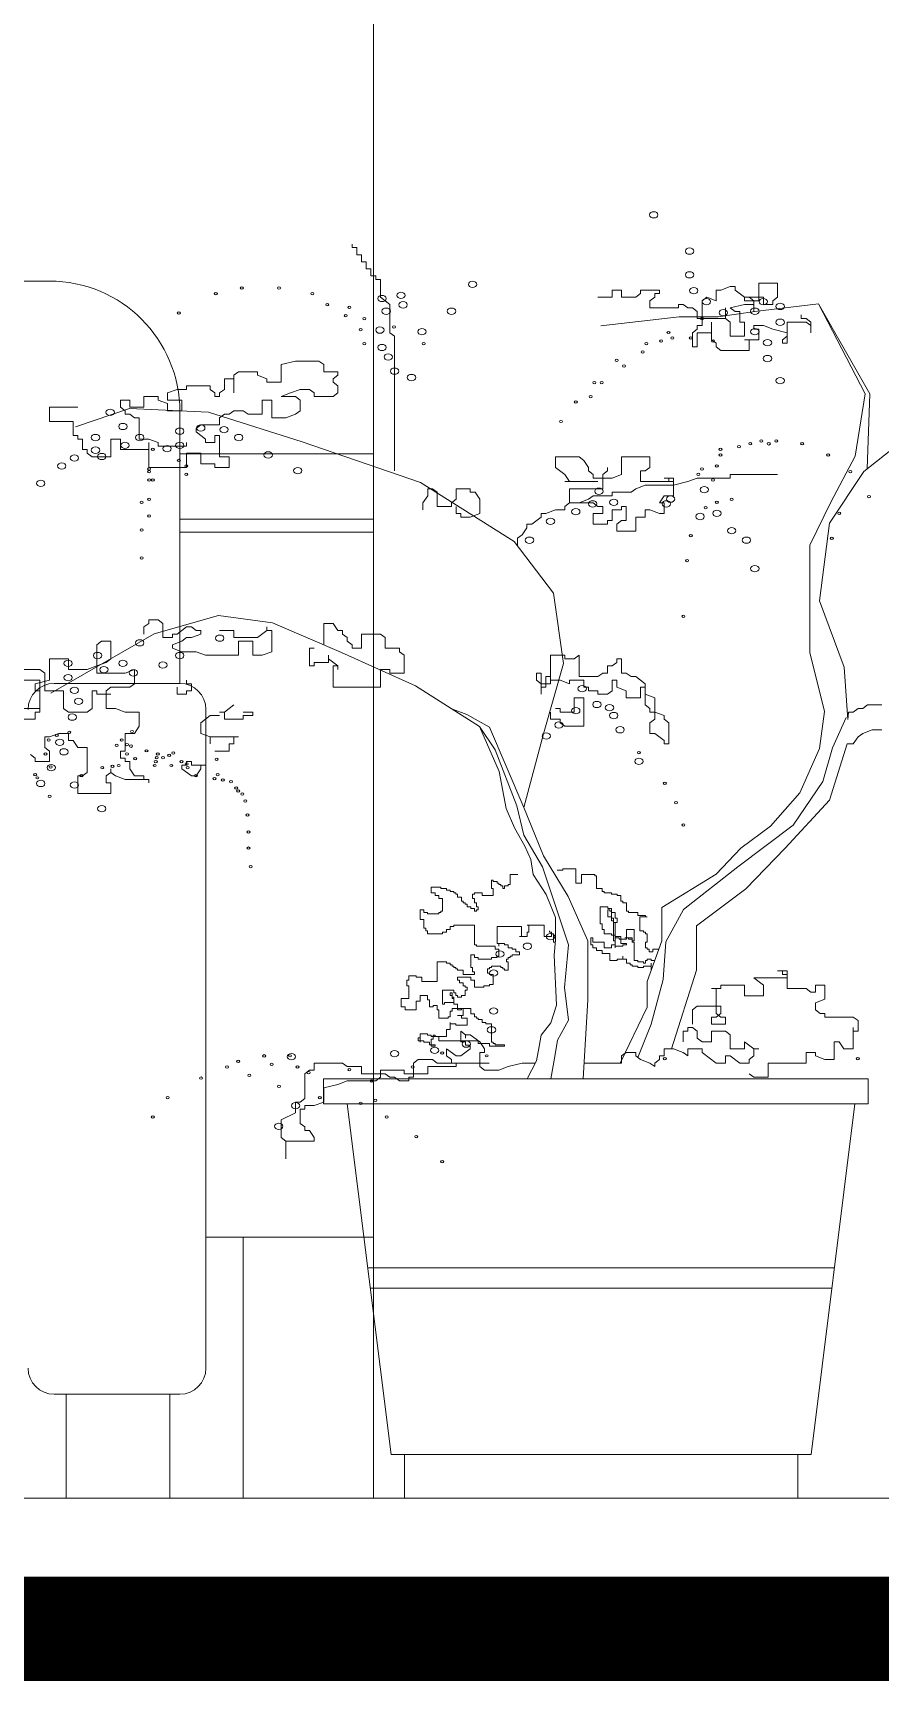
# Model space of a CAD drawing. Header units: millimetres. Extents: x 219.2 to 298.5, y 137.8 to 166.3.
# Drawn here: x 288.935 to 289.584, y 143.821 to 145.084 of the extents above; entities that cross this region are included whole.
import ezdxf

# ---------------------------------------------------------------- set-up
doc = ezdxf.new("R2010")
doc.units = ezdxf.units.MM
doc.layers.add('fach00', color=33, linetype='Continuous', lineweight=0)
doc.layers.add('fach20', color=160, linetype='Continuous', lineweight=20)

# ---------------------------------------------------------------- blocks, each defined once
blk = doc.blocks.new('Arbaplci')
for p, q in [((-0.2145, 0.3194), (0.2706, 0.3194)), ((-0.2118, 0.2911), (0.268, 0.2911)), ((-0.1762, 0.0605), (-0.1762, 0)), ((0.2324, 0.0605), (0.2324, 0))]:
    blk.add_line(p, q)
for points in [[(0.2847, 1.0786), (0.2808, 1.1512), (0.2552, 1.2434), (0.2655, 1.3509), (0.3013, 1.4225), (0.3986, 1.5249), (0.4447, 1.617), (0.4857, 1.6785), (0.5677, 1.8116), (0.583, 1.8423), (0.7111, 1.9242), (0.7674, 1.9498), (0.7981, 1.9856)], [(-0.1864, 1.4231), (-0.1864, 1.6097), (-0.1914, 1.6146), (-0.1914, 1.6539), (-0.2012, 1.6637), (-0.2012, 1.6883), (-0.2061, 1.6883), (-0.2061, 1.6932), (-0.211, 1.6932), (-0.211, 1.703), (-0.2159, 1.703), (-0.2159, 1.7129), (-0.2208, 1.7129), (-0.2208, 1.7227), (-0.2258, 1.7227), (-0.2258, 1.7325), (-0.2307, 1.7325), (-0.2307, 1.7374)], [(0.0249, 1.6637), (0.0396, 1.6637), (0.0396, 1.6736), (0.0494, 1.6736), (0.0494, 1.6637), (0.0642, 1.6637), (0.0691, 1.6687), (0.0691, 1.6736), (0.0887, 1.6736), (0.0887, 1.6687), (0.0838, 1.6687), (0.0838, 1.6637), (0.0789, 1.6588), (0.0789, 1.649), (0.1084, 1.649), (0.1084, 1.6539), (0.1133, 1.6539), (0.1182, 1.649), (0.1231, 1.649), (0.128, 1.6441), (0.128, 1.6343), (0.1575, 1.6343), (0.1575, 1.649), (0.1575, 1.6343), (0.1624, 1.6294), (0.1624, 1.6097), (0.1772, 1.6097), (0.1772, 1.6294), (0.1723, 1.6294), (0.1723, 1.6441), (0.1674, 1.6441), (0.1624, 1.649), (0.1772, 1.6539), (0.187, 1.6539), (0.187, 1.6441), (0.187, 1.6588), (0.1821, 1.6637), (0.1772, 1.6637), (0.1968, 1.6637), (0.1968, 1.6539), (0.2067, 1.6539), (0.2067, 1.6588), (0.2116, 1.6637), (0.2116, 1.6834), (0.1919, 1.6834), (0.1919, 1.6588), (0.1772, 1.6588), (0.1772, 1.6637), (0.1674, 1.6736), (0.1674, 1.6785), (0.1624, 1.6785), (0.1526, 1.6736), (0.1477, 1.6736), (0.1477, 1.6588), (0.1379, 1.6637), (0.133, 1.6588), (0.133, 1.6245), (0.128, 1.6245), (0.128, 1.6195), (0.1231, 1.6146), (0.1231, 1.595), (0.128, 1.595), (0.128, 1.6146), (0.1428, 1.6146), (0.1428, 1.6294), (0.1428, 1.6048), (0.1477, 1.5999), (0.1477, 1.595), (0.1526, 1.5901), (0.1821, 1.5901), (0.1821, 1.6048), (0.1772, 1.6048), (0.1919, 1.6048), (0.1919, 1.6195), (0.187, 1.6195), (0.187, 1.6245), (0.1968, 1.6245), (0.2067, 1.6195), (0.2214, 1.6146), (0.2214, 1.6097), (0.2165, 1.6048), (0.2165, 1.5999), (0.2214, 1.5999), (0.2214, 1.6294), (0.2411, 1.6294), (0.246, 1.6245), (0.246, 1.6146), (0.246, 1.6294), (0.2411, 1.6343), (0.2361, 1.6343), (0.2361, 1.6392)], [(0.245, 1.3201), (0.2668, 1.38), (0.2922, 1.4435), (0.3024, 1.5299), (0.2541, 1.6544), (0.188, 1.6442), (0.1499, 1.6366), (0.1092, 1.6366), (0.0279, 1.6239)], [(0.3047, 1.4261), (0.3075, 1.5299), (0.2541, 1.6544)], [(-0.5157, 1.5115), (-0.5451, 1.5115), (-0.5451, 1.4918), (-0.5206, 1.4918), (-0.5206, 1.4722), (-0.5157, 1.4722), (-0.5157, 1.4673), (-0.5108, 1.4673), (-0.5108, 1.4526), (-0.5058, 1.4526), (-0.5058, 1.4476), (-0.5009, 1.4427), (-0.4813, 1.4427), (-0.4813, 1.4673), (-0.4714, 1.4673), (-0.4714, 1.4526), (-0.442, 1.4526), (-0.442, 1.4624), (-0.442, 1.428), (-0.4026, 1.428), (-0.4026, 1.4476), (-0.3879, 1.4476), (-0.3879, 1.4329), (-0.3732, 1.4329), (-0.3732, 1.428), (-0.3584, 1.428), (-0.3584, 1.4427), (-0.3683, 1.4427), (-0.3683, 1.4722), (-0.3732, 1.4722), (-0.3732, 1.4624), (-0.383, 1.4624), (-0.383, 1.4673), (-0.3928, 1.4771), (-0.3928, 1.482), (-0.3879, 1.4869), (-0.3683, 1.4869), (-0.3683, 1.4968), (-0.3633, 1.5017), (-0.3584, 1.5017), (-0.3535, 1.5066), (-0.3437, 1.5066), (-0.3388, 1.5017), (-0.324, 1.5017), (-0.324, 1.5213), (-0.3142, 1.5213), (-0.3142, 1.4968), (-0.2995, 1.4968), (-0.2896, 1.5017), (-0.2847, 1.5066), (-0.2847, 1.5213), (-0.2896, 1.5262), (-0.3044, 1.5262), (-0.2945, 1.5311), (-0.2847, 1.536), (-0.2749, 1.536), (-0.27, 1.5311), (-0.27, 1.5262), (-0.2503, 1.5262), (-0.2454, 1.5311), (-0.2454, 1.541), (-0.2503, 1.5459), (-0.2503, 1.5508), (-0.2454, 1.5557), (-0.2454, 1.5606), (-0.2601, 1.5606), (-0.2601, 1.5704), (-0.2651, 1.5753), (-0.2896, 1.5753), (-0.3044, 1.5704), (-0.3044, 1.5459), (-0.3191, 1.5459), (-0.3191, 1.5508), (-0.3289, 1.5557), (-0.3289, 1.5606), (-0.3486, 1.5606), (-0.3535, 1.5557), (-0.3535, 1.5311), (-0.3535, 1.5508), (-0.3633, 1.5508), (-0.3633, 1.536), (-0.3683, 1.5311), (-0.3683, 1.5262), (-0.3732, 1.5262), (-0.3732, 1.5311), (-0.3781, 1.536), (-0.3781, 1.541), (-0.4026, 1.541), (-0.4026, 1.536), (-0.4125, 1.536), (-0.4223, 1.5311), (-0.4223, 1.5213), (-0.4076, 1.5213), (-0.4076, 1.5066), (-0.4223, 1.5066), (-0.4223, 1.5164), (-0.4321, 1.5213), (-0.4321, 1.5262), (-0.4469, 1.5262), (-0.4469, 1.5115), (-0.4616, 1.5115), (-0.4616, 1.5213), (-0.4714, 1.5213), (-0.4714, 1.5115), (-0.4665, 1.5066), (-0.4665, 1.5017), (-0.4616, 1.5017), (-0.4567, 1.4968), (-0.4518, 1.4968), (-0.4518, 1.4673), (-0.442, 1.4673), (-0.4321, 1.4624), (-0.4321, 1.4575), (-0.4026, 1.4575), (-0.4026, 1.4624)], [(0.0094, 0.5812), (0.0145, 0.6905), (0.0145, 0.7724), (-0.006, 0.8338), (-0.0316, 0.8901), (-0.0521, 0.9567), (-0.0316, 1.0591), (-0.0111, 1.1563), (-0.0213, 1.2536), (-0.0623, 1.3253), (-0.1596, 1.4072), (-0.2826, 1.4635), (-0.3799, 1.5044), (-0.4618, 1.5095), (-0.5182, 1.484)], [(0.0347, 1.428), (0.0347, 1.4231), (0.0298, 1.4182), (0.0298, 1.3985), (-0.0046, 1.3985), (-0.0046, 1.3789), (0.0199, 1.3789), (0.0249, 1.374), (0.0298, 1.374), (0.0298, 1.3642), (0.0199, 1.3642), (0.0199, 1.3494), (0.0347, 1.3494), (0.0347, 1.3543), (0.0396, 1.3543), (0.0396, 1.3691), (0.0494, 1.3691), (0.0494, 1.374), (0.0543, 1.374), (0.0543, 1.3543), (0.0494, 1.3543), (0.0445, 1.3494), (0.0445, 1.3396), (0.0642, 1.3396), (0.0642, 1.3592), (0.074, 1.3592), (0.074, 1.3691), (0.0789, 1.3691), (0.0887, 1.3642), (0.0936, 1.3642), (0.0936, 1.3789), (0.0887, 1.3789), (0.0936, 1.3887), (0.1035, 1.3887), (0.1035, 1.4084), (0.0986, 1.4084), (0.0986, 1.4133), (0.0936, 1.4133), (0.1035, 1.4133), (0.1035, 1.4084), (0.0691, 1.4084), (0.0691, 1.4231), (0.074, 1.4231), (0.0789, 1.428), (0.0789, 1.4427), (0.0494, 1.4427), (0.0494, 1.4182), (0.0396, 1.4133), (0.0199, 1.4133), (0.0199, 1.4182), (0.015, 1.4231), (0.015, 1.428), (0.0101, 1.4378), (0.0052, 1.4427), (-0.0194, 1.4427), (-0.0194, 1.428), (-0.0095, 1.4182), (-0.0046, 1.4084), (-0.0095, 1.4084), (0.0249, 1.4084)], [(-0.0587, 1.3199), (-0.0587, 1.3298), (-0.0538, 1.3347), (-0.0489, 1.3445), (-0.0489, 1.3494), (-0.0439, 1.3494), (-0.0341, 1.3592), (-0.0341, 1.3642), (-0.0292, 1.3642), (-0.0194, 1.3691), (-0.0095, 1.3691), (-0.0095, 1.374), (-0.0046, 1.3789), (0.0052, 1.3789), (0.015, 1.3838), (0.0199, 1.3887), (0.0396, 1.3887), (0.0396, 1.3936), (0.0593, 1.3936), (0.0642, 1.3985), (0.074, 1.4034), (0.1035, 1.4034), (0.1182, 1.4084), (0.128, 1.4133), (0.1624, 1.4133), (0.1624, 1.4182), (0.2116, 1.4182)], [(-0.157, 1.3691), (-0.157, 1.3789), (-0.152, 1.3887), (-0.152, 1.3985), (-0.1471, 1.3985), (-0.1422, 1.3936), (-0.1422, 1.374), (-0.1275, 1.374), (-0.1275, 1.3789), (-0.1226, 1.3838), (-0.1226, 1.3985), (-0.1078, 1.3985), (-0.1078, 1.3936), (-0.1029, 1.3936), (-0.098, 1.3838), (-0.098, 1.3642), (-0.1078, 1.3592), (-0.1176, 1.3592), (-0.1176, 1.3642), (-0.1226, 1.3642), (-0.1226, 1.374)], [(0.048, 0.6029), (0.076, 0.6802), (0.076, 0.7161), (0.0913, 0.7724), (0.0913, 0.8185), (0.1477, 0.8645), (0.1733, 0.9004), (0.204, 0.9311), (0.2347, 0.9772), (0.2552, 1.0386), (0.2603, 1.0898), (0.245, 1.1717), (0.245, 1.2536), (0.245, 1.3201)], [(-0.5438, 1.1154), (-0.4362, 1.1973), (-0.3696, 1.2229), (-0.3133, 1.2126), (-0.2416, 1.1717), (-0.1648, 1.1256), (-0.0982, 1.0693), (-0.0778, 1.0068), (-0.0705, 0.9557), (-0.062, 0.9289), (-0.051, 0.9033), (-0.0449, 0.885), (-0.0425, 0.8643), (-0.0291, 0.8363), (-0.0194, 0.8047), (-0.0194, 0.773), (-0.0206, 0.7523), (-0.0181, 0.6829), (-0.0242, 0.6586), (-0.034, 0.6415), (-0.0364, 0.6257), (-0.0389, 0.6062), (-0.0486, 0.5812)], [(-0.4469, 1.1972), (-0.4469, 1.207), (-0.442, 1.2119), (-0.442, 1.2168), (-0.4321, 1.2168), (-0.4272, 1.2119), (-0.4272, 1.1923), (-0.4174, 1.1923), (-0.4174, 1.1972), (-0.4125, 1.1972), (-0.4026, 1.207), (-0.3977, 1.207), (-0.3928, 1.2021), (-0.3879, 1.2021), (-0.3879, 1.1972), (-0.3977, 1.1923), (-0.4026, 1.1923), (-0.4076, 1.1873), (-0.4174, 1.1824), (-0.4174, 1.1775), (-0.4076, 1.1726), (-0.3928, 1.1726), (-0.383, 1.1677), (-0.3486, 1.1677), (-0.3486, 1.1873), (-0.3339, 1.1873), (-0.3339, 1.1677), (-0.324, 1.1677), (-0.3142, 1.1726), (-0.3142, 1.2021), (-0.3191, 1.2021), (-0.3191, 1.207), (-0.3191, 1.2021), (-0.3289, 1.1923), (-0.3535, 1.1923), (-0.3535, 1.2021), (-0.3683, 1.2021)], [(-0.27, 1.1775), (-0.2749, 1.1775), (-0.2749, 1.153), (-0.27, 1.153), (-0.27, 1.1579), (-0.2552, 1.1579), (-0.2552, 1.1677), (-0.2552, 1.1628), (-0.2454, 1.153), (-0.2454, 1.1481), (-0.2454, 1.153), (-0.2503, 1.153), (-0.2503, 1.1235), (-0.2012, 1.1235), (-0.2012, 1.1481), (-0.1914, 1.1481), (-0.1914, 1.1431), (-0.1766, 1.1431), (-0.1766, 1.1677), (-0.1815, 1.1726), (-0.1815, 1.1775), (-0.1963, 1.1775), (-0.1963, 1.1923), (-0.2012, 1.1972), (-0.2208, 1.1972), (-0.2208, 1.1775), (-0.2307, 1.1775), (-0.2307, 1.1824), (-0.2356, 1.1873), (-0.2356, 1.1923), (-0.2405, 1.1972), (-0.2405, 1.2021), (-0.2454, 1.2021), (-0.2503, 1.2119), (-0.2601, 1.2119), (-0.2601, 1.1824)], [(0.2847, 1.0786), (0.2853, 1.0891), (0.2902, 1.0891), (0.2951, 1.094), (0.3, 1.094), (0.3049, 1.0989), (0.3197, 1.0989)], [(-0.5648, 1.0302), (-0.5599, 1.0253), (-0.5599, 1.0204), (-0.5451, 1.0204), (-0.5451, 1.0351), (-0.5501, 1.04), (-0.5501, 1.0547), (-0.5451, 1.0547), (-0.5353, 1.0596), (-0.5255, 1.0596), (-0.5255, 1.0498), (-0.5206, 1.0498), (-0.5157, 1.04), (-0.5058, 1.04), (-0.5058, 1.0056), (-0.5108, 1.0007), (-0.5157, 1.0007), (-0.5157, 0.9762), (-0.4813, 0.9762), (-0.4813, 0.9909), (-0.4862, 0.9909), (-0.4862, 1.0007), (-0.4813, 1.0056), (-0.4813, 1.0105), (-0.4813, 1.0056), (-0.4764, 1.0007), (-0.4665, 0.9958), (-0.442, 0.9958), (-0.442, 0.9909), (-0.442, 0.9958), (-0.4469, 0.9958), (-0.4469, 1.0007), (-0.4567, 1.0007), (-0.4616, 1.0105), (-0.4616, 1.0204), (-0.4665, 1.0204), (-0.4665, 1.0253), (-0.4714, 1.0253), (-0.4714, 1.0351), (-0.4665, 1.0351), (-0.4665, 1.0596), (-0.4567, 1.0596), (-0.4518, 1.0695), (-0.4518, 1.0891), (-0.4665, 1.0891), (-0.4764, 1.094), (-0.4862, 1.094), (-0.4862, 1.1137), (-0.496, 1.1137), (-0.496, 1.1186), (-0.5009, 1.1186), (-0.5009, 1.094), (-0.5058, 1.0891), (-0.5255, 1.0891), (-0.5304, 1.094), (-0.5304, 1.1186), (-0.5501, 1.1186), (-0.5501, 1.1431), (-0.555, 1.1481), (-0.5746, 1.1481)], [(-0.5746, 1.1333), (-0.555, 1.1333), (-0.555, 1.094), (-0.5746, 1.094)], [(-0.5845, 1.0793), (-0.5599, 1.0793), (-0.5599, 1.0891), (-0.555, 1.0891), (-0.555, 1.1186), (-0.5599, 1.1186), (-0.5599, 1.1284), (-0.5451, 1.1333), (-0.5451, 1.1628), (-0.5255, 1.1628), (-0.5255, 1.1481), (-0.5058, 1.1481), (-0.496, 1.153), (-0.496, 1.1824), (-0.4911, 1.1873), (-0.4813, 1.1873), (-0.4813, 1.1628), (-0.4862, 1.1579), (-0.496, 1.153), (-0.496, 1.1431), (-0.4665, 1.1431), (-0.4567, 1.1481), (-0.4567, 1.1284), (-0.4616, 1.1235), (-0.4813, 1.1235), (-0.4862, 1.1186), (-0.4862, 1.1137), (-0.4813, 1.1137)], [(-0.0341, 1.1137), (-0.0341, 1.1284), (-0.039, 1.1333), (-0.039, 1.1431), (-0.0341, 1.1431), (-0.0341, 1.1284), (-0.0243, 1.1284), (-0.0243, 1.1677), (-0.0095, 1.1677), (-0.0095, 1.1628), (0.0003, 1.1628), (0.0052, 1.1677), (0.0052, 1.1382), (0.0249, 1.1382), (0.0298, 1.1431), (0.0347, 1.1431), (0.0347, 1.153), (0.0396, 1.153), (0.0445, 1.1579), (0.0445, 1.1628), (0.0494, 1.1628), (0.0494, 1.1431), (0.0543, 1.1431), (0.0593, 1.1382), (0.0642, 1.1382), (0.074, 1.1284), (0.074, 1.1137), (0.0838, 1.1088), (0.0838, 1.0891), (0.0936, 1.0842), (0.0936, 1.0793), (0.0986, 1.0744), (0.0986, 1.0449), (0.0936, 1.0449), (0.0936, 1.0498), (0.0838, 1.0596), (0.0789, 1.0596), (0.0789, 1.0744), (0.0838, 1.0793), (0.0838, 1.0989), (0.0838, 1.0891), (0.0789, 1.0891), (0.0789, 1.094), (0.074, 1.0989), (0.074, 1.1235), (0.0691, 1.1235), (0.0691, 1.1088), (0.0543, 1.1088), (0.0543, 1.1186), (0.0445, 1.1235), (0.0445, 1.1333), (0.0396, 1.1333), (0.0396, 1.1186), (0.0347, 1.1137), (0.0249, 1.1137), (0.0249, 1.1186), (0.015, 1.1186), (0.015, 1.1235), (0.0101, 1.1235), (0.0101, 1.1333), (-0.0046, 1.1333), (-0.0046, 1.1284), (-0.0145, 1.1333), (-0.0243, 1.1333), (-0.0243, 1.1382), (-0.0292, 1.1382), (-0.0292, 1.1235), (-0.0341, 1.1235), (-0.0341, 1.1284)], [(0.2838, 1.0449), (0.2902, 1.0449), (0.2951, 1.0547), (0.3, 1.0596), (0.3099, 1.0646), (0.3197, 1.0646)], [(-0.4125, 1.1235), (-0.4125, 1.1137), (-0.4026, 1.1137), (-0.4026, 1.1186), (-0.3977, 1.1186), (-0.3977, 1.1284), (-0.4026, 1.1284), (-0.4026, 1.1333)], [(-0.3535, 1.0989), (-0.3633, 1.0891), (-0.3683, 1.0891), (-0.3633, 1.0891), (-0.3633, 1.0793), (-0.3437, 1.0793), (-0.3437, 1.0842), (-0.3339, 1.0842), (-0.3339, 1.0891), (-0.3437, 1.0891)], [(-0.0243, 1.0891), (-0.0243, 1.0793), (-0.0145, 1.0793), (-0.0145, 1.0744), (-0.0095, 1.0695), (0.0101, 1.0695), (0.0101, 1.1088), (0.0003, 1.1088), (0.0003, 1.0891), (-0.0145, 1.0891), (-0.0145, 1.094), (-0.0194, 1.094)], [(-0.3683, 1.0842), (-0.3781, 1.0842), (-0.3879, 1.0744), (-0.3879, 1.0596), (-0.3781, 1.0547), (-0.3781, 1.0449), (-0.3781, 1.0547), (-0.3486, 1.0547), (-0.3535, 1.0547), (-0.3535, 1.0449), (-0.3584, 1.0449), (-0.3584, 1.0351), (-0.3732, 1.0351)], [(-0.0878, 1.0682), (-0.1113, 1.0859), (-0.1263, 1.0931)], [(0.0662, 0.6107), (0.08, 0.6569), (0.0927, 0.7188), (0.0955, 0.7708), (0.1138, 0.8158), (0.1701, 0.8749), (0.2278, 0.9326), (0.2587, 0.993), (0.2686, 1.0395), (0.2827, 1.0817)], [(-0.0241, 0.5812), (-0.0199, 0.6119), (-0.0171, 0.6344), (-0.0058, 0.6625), (-0.01, 0.7075), (-0.0058, 0.7666), (-0.0326, 0.8749), (-0.0523, 0.9185), (-0.0593, 0.9593), (-0.0821, 1.0367), (-0.0982, 1.0693)], [(-0.0521, 0.9567), (-0.0878, 1.0682)], [(0.1012, 0.6225), (0.1272, 0.7314), (0.1272, 0.7929), (0.1784, 0.8441), (0.2194, 0.9004), (0.2655, 0.9669), (0.2838, 1.0449)], [(-0.383, 1.0154), (-0.3977, 1.0154), (-0.3977, 1.0204), (-0.4026, 1.0204), (-0.4026, 1.0154), (-0.4076, 1.0154), (-0.4076, 1.0105), (-0.3977, 1.0007), (-0.3928, 1.0007), (-0.3879, 1.0105), (-0.3879, 1.0154)], [(-0.0585, 0.864), (-0.0663, 0.864), (-0.0663, 0.8504), (-0.0683, 0.8504), (-0.0683, 0.8484), (-0.0722, 0.8484), (-0.0722, 0.8445), (-0.0741, 0.8445), (-0.0741, 0.8484), (-0.0761, 0.8484), (-0.0761, 0.8504), (-0.078, 0.8504), (-0.078, 0.8523), (-0.08, 0.8523), (-0.08, 0.8543), (-0.0839, 0.8543), (-0.0839, 0.8562), (-0.0858, 0.8562), (-0.0858, 0.8445), (-0.0839, 0.8445), (-0.0839, 0.8348), (-0.0956, 0.8348), (-0.0956, 0.8387), (-0.1034, 0.8387), (-0.1034, 0.8367), (-0.1054, 0.8367), (-0.1054, 0.8309), (-0.1034, 0.8309), (-0.1034, 0.825), (-0.1015, 0.825), (-0.1015, 0.8192), (-0.0995, 0.8192), (-0.0995, 0.8153), (-0.1015, 0.8153), (-0.1015, 0.8133), (-0.1034, 0.8133), (-0.1034, 0.8172), (-0.1073, 0.8172), (-0.1073, 0.8192), (-0.1112, 0.8192), (-0.1112, 0.8231), (-0.1132, 0.8231), (-0.1132, 0.825), (-0.1151, 0.825), (-0.1151, 0.827), (-0.1171, 0.827), (-0.1171, 0.8328), (-0.121, 0.8328), (-0.121, 0.8367), (-0.1229, 0.8367), (-0.1229, 0.8387), (-0.1249, 0.8387), (-0.1249, 0.8406), (-0.1288, 0.8406), (-0.1288, 0.8426), (-0.1327, 0.8426), (-0.1327, 0.8445), (-0.1385, 0.8445), (-0.1385, 0.8465), (-0.1483, 0.8465), (-0.1483, 0.8387), (-0.1444, 0.8387), (-0.1444, 0.8348), (-0.1405, 0.8348), (-0.1405, 0.8309), (-0.1366, 0.8309), (-0.1366, 0.8133), (-0.1385, 0.8133), (-0.1385, 0.8114), (-0.1405, 0.8114), (-0.1405, 0.8094), (-0.1522, 0.8094), (-0.1522, 0.8114), (-0.1561, 0.8114), (-0.1561, 0.8153), (-0.16, 0.8153), (-0.16, 0.8016), (-0.1561, 0.8016), (-0.1561, 0.7899), (-0.1541, 0.7899), (-0.1541, 0.786), (-0.1522, 0.786), (-0.1522, 0.7821), (-0.1366, 0.7821), (-0.1366, 0.7841), (-0.1327, 0.7841), (-0.1327, 0.788), (-0.1288, 0.788), (-0.1288, 0.7919), (-0.1249, 0.7919), (-0.1249, 0.7938), (-0.1034, 0.7938), (-0.1034, 0.7665), (-0.1015, 0.7665), (-0.1015, 0.7646), (-0.0819, 0.7646), (-0.0819, 0.7607), (-0.078, 0.7607), (-0.078, 0.7509), (-0.08, 0.7509), (-0.08, 0.749), (-0.0858, 0.749), (-0.0858, 0.747), (-0.0995, 0.747), (-0.0995, 0.749), (-0.1034, 0.749), (-0.1034, 0.7529), (-0.1073, 0.7529), (-0.1073, 0.7353), (-0.1054, 0.7353), (-0.1054, 0.7295), (-0.1034, 0.7295), (-0.1034, 0.7256), (-0.1151, 0.7256), (-0.1151, 0.7314), (-0.121, 0.7314), (-0.121, 0.7334), (-0.1229, 0.7334), (-0.1229, 0.7353), (-0.1249, 0.7353), (-0.1249, 0.7373), (-0.1268, 0.7373), (-0.1268, 0.7392), (-0.1288, 0.7392), (-0.1288, 0.7412), (-0.1327, 0.7412), (-0.1327, 0.7431), (-0.1424, 0.7431), (-0.1424, 0.7158), (-0.158, 0.7158), (-0.158, 0.7217), (-0.1639, 0.7217), (-0.1639, 0.7236), (-0.1717, 0.7236), (-0.1717, 0.7178), (-0.1737, 0.7178), (-0.1737, 0.71), (-0.1717, 0.71), (-0.1717, 0.6924), (-0.1795, 0.6924), (-0.1795, 0.6807), (-0.1756, 0.6807), (-0.1756, 0.6768), (-0.1639, 0.6768), (-0.1639, 0.6885), (-0.16, 0.6885), (-0.16, 0.6963), (-0.1522, 0.6963), (-0.1522, 0.6905), (-0.1502, 0.6905), (-0.1502, 0.6807), (-0.1463, 0.6807), (-0.1463, 0.6826), (-0.1424, 0.6826), (-0.1424, 0.6768), (-0.1405, 0.6768), (-0.1405, 0.6651), (-0.1307, 0.6651), (-0.1307, 0.667), (-0.1288, 0.667), (-0.1288, 0.6748), (-0.1268, 0.6748), (-0.1268, 0.6787), (-0.1073, 0.6787), (-0.1073, 0.6709), (-0.1034, 0.6709), (-0.1034, 0.667), (-0.1015, 0.667), (-0.1015, 0.6651), (-0.0995, 0.6651), (-0.0995, 0.6631), (-0.0956, 0.6631), (-0.0956, 0.6592), (-0.0917, 0.6592), (-0.0917, 0.6573), (-0.0858, 0.6573), (-0.0858, 0.6319), (-0.0839, 0.6319), (-0.0839, 0.63), (-0.0819, 0.63), (-0.0819, 0.628), (-0.0722, 0.628), (-0.0722, 0.6261), (-0.0878, 0.6261), (-0.0878, 0.63), (-0.0995, 0.63), (-0.0995, 0.6339), (-0.1405, 0.6339), (-0.1405, 0.6397), (-0.1444, 0.6397), (-0.1444, 0.6417), (-0.1463, 0.6417), (-0.1463, 0.6358), (-0.1483, 0.6358), (-0.1483, 0.6261), (-0.1444, 0.6261), (-0.1444, 0.628), (-0.1502, 0.628), (-0.1502, 0.6319), (-0.1561, 0.6319), (-0.1561, 0.6339), (-0.16, 0.6339), (-0.16, 0.6378), (-0.1619, 0.6378), (-0.1619, 0.6339), (-0.16, 0.6339), (-0.16, 0.6319), (-0.16, 0.6436), (-0.1522, 0.6436), (-0.1522, 0.6417), (-0.1483, 0.6417), (-0.1483, 0.6397), (-0.1327, 0.6397), (-0.1327, 0.6495), (-0.1288, 0.6495), (-0.1288, 0.6592), (-0.1288, 0.6573), (-0.1229, 0.6573), (-0.1229, 0.6553), (-0.1112, 0.6553), (-0.1112, 0.6651), (-0.1171, 0.6651), (-0.1171, 0.669), (-0.121, 0.669), (-0.1151, 0.669), (-0.1151, 0.6787), (-0.1171, 0.6787), (-0.1171, 0.6768), (-0.121, 0.6768), (-0.121, 0.6846), (-0.1249, 0.6846), (-0.1249, 0.6924), (-0.1268, 0.6924), (-0.1268, 0.6963), (-0.1288, 0.6963), (-0.1288, 0.7002), (-0.1268, 0.7002), (-0.1268, 0.6944), (-0.1249, 0.6944), (-0.1249, 0.6866), (-0.1346, 0.6866), (-0.1346, 0.6846), (-0.1366, 0.6846), (-0.1366, 0.7041), (-0.1249, 0.7041), (-0.1249, 0.7002), (-0.1229, 0.7002), (-0.1229, 0.6963), (-0.121, 0.6963), (-0.121, 0.6944), (-0.1171, 0.6944), (-0.1171, 0.6963), (-0.1132, 0.6963), (-0.1132, 0.7041), (-0.1112, 0.7041), (-0.1112, 0.708), (-0.1132, 0.708), (-0.1132, 0.71), (-0.1151, 0.71), (-0.1151, 0.7139), (-0.119, 0.7139), (-0.119, 0.7178), (-0.121, 0.7178), (-0.121, 0.7217), (-0.1073, 0.7217), (-0.1073, 0.7178), (-0.1034, 0.7178), (-0.1034, 0.708), (-0.0937, 0.708), (-0.0937, 0.71), (-0.0878, 0.71), (-0.0878, 0.7119), (-0.0839, 0.7119), (-0.0839, 0.7256), (-0.0878, 0.7256), (-0.0878, 0.7275), (-0.0898, 0.7275), (-0.0898, 0.7334), (-0.0878, 0.7334), (-0.0878, 0.7353), (-0.0858, 0.7353), (-0.0858, 0.7373), (-0.0761, 0.7373), (-0.0761, 0.7353), (-0.0741, 0.7353), (-0.0741, 0.7334), (-0.0722, 0.7334), (-0.0722, 0.7314), (-0.0683, 0.7314), (-0.0683, 0.7431), (-0.0702, 0.7431), (-0.0702, 0.747), (-0.0683, 0.747), (-0.0683, 0.749), (-0.0663, 0.749), (-0.0663, 0.7509), (-0.0644, 0.7509), (-0.0644, 0.7529), (-0.0566, 0.7529), (-0.0566, 0.7568), (-0.0605, 0.7568), (-0.0605, 0.7607), (-0.0644, 0.7607), (-0.0644, 0.7626), (-0.0683, 0.7626), (-0.0683, 0.7665), (-0.0722, 0.7665), (-0.0722, 0.7685), (-0.078, 0.7685), (-0.078, 0.7646), (-0.078, 0.7685), (-0.08, 0.7685), (-0.08, 0.7919), (-0.0546, 0.7919), (-0.0546, 0.7782), (-0.0566, 0.7782), (-0.0488, 0.7782), (-0.0488, 0.7841), (-0.0468, 0.7841), (-0.0468, 0.7938), (-0.0488, 0.7938), (-0.0312, 0.7938), (-0.0312, 0.7782), (-0.0234, 0.7782), (-0.0234, 0.7841), (-0.0254, 0.7841), (-0.0254, 0.786), (-0.0254, 0.7841), (-0.0234, 0.7841), (-0.0234, 0.7821), (-0.0215, 0.7821), (-0.0215, 0.7704), (-0.0195, 0.7704)], [(-0.0176, 0.8699), (-0.0117, 0.8699), (-0.0117, 0.8718), (0.002, 0.8718), (0.002, 0.8523), (0.0078, 0.8523), (0.0078, 0.864), (0.0215, 0.864), (0.0215, 0.8621), (0.0234, 0.8621), (0.0234, 0.8445), (0.0293, 0.8445), (0.0293, 0.8406), (0.0312, 0.8406), (0.0312, 0.8387), (0.039, 0.8387), (0.039, 0.8367), (0.0449, 0.8367), (0.0449, 0.8348), (0.0488, 0.8348), (0.0488, 0.827), (0.0507, 0.827), (0.0507, 0.825), (0.0546, 0.825), (0.0546, 0.8133), (0.0566, 0.8133), (0.0566, 0.8114), (0.0663, 0.8114), (0.0663, 0.8075), (0.0742, 0.8075), (0.0742, 0.8055), (0.0761, 0.8055), (0.0683, 0.8055), (0.0683, 0.786), (0.0722, 0.786), (0.0722, 0.7841), (0.0742, 0.7841), (0.0742, 0.7821), (0.0761, 0.7821), (0.0761, 0.7704), (0.0742, 0.7704), (0.0742, 0.7626), (0.0761, 0.7626), (0.0761, 0.7607), (0.0781, 0.7607), (0.0781, 0.7568), (0.082, 0.7568), (0.082, 0.7607), (0.0881, 0.7607)], [(0.0839, 0.7451), (0.08, 0.7451), (0.08, 0.747), (0.0761, 0.747), (0.0761, 0.7451), (0.0742, 0.7451), (0.0742, 0.7412), (0.0722, 0.7412), (0.0722, 0.7431), (0.0663, 0.7431), (0.0663, 0.7451), (0.0624, 0.7451), (0.0624, 0.7704), (0.0605, 0.7704), (0.0605, 0.7763), (0.0527, 0.7763), (0.0566, 0.7763), (0.0566, 0.7743), (0.0605, 0.7743), (0.0605, 0.7724), (0.0624, 0.7724), (0.0624, 0.788), (0.0546, 0.788), (0.0546, 0.7743), (0.0468, 0.7743), (0.0468, 0.7763), (0.0429, 0.7763), (0.0429, 0.7977), (0.0449, 0.7977), (0.0449, 0.8036), (0.0429, 0.8036), (0.0429, 0.8114), (0.039, 0.8114), (0.039, 0.8133), (0.0371, 0.8133), (0.0371, 0.8153), (0.0351, 0.8153), (0.0351, 0.8055), (0.039, 0.8055), (0.039, 0.8036), (0.041, 0.8036), (0.041, 0.7977), (0.0429, 0.7977), (0.0429, 0.7782), (0.0488, 0.7782), (0.0488, 0.7685), (0.0546, 0.7685), (0.0546, 0.7665), (0.0507, 0.7665), (0.0507, 0.7646), (0.0429, 0.7646), (0.0429, 0.7626), (0.0429, 0.7724), (0.041, 0.7724), (0.041, 0.7997), (0.039, 0.7997), (0.039, 0.8172), (0.0351, 0.8172), (0.0351, 0.8192), (0.0273, 0.8192), (0.0273, 0.7958), (0.0293, 0.7958), (0.0293, 0.788), (0.0312, 0.788), (0.0312, 0.7821), (0.039, 0.7821), (0.039, 0.7802), (0.0429, 0.7802), (0.0429, 0.7665), (0.039, 0.7665), (0.039, 0.7626), (0.0312, 0.7626), (0.0312, 0.7704), (0.0195, 0.7704), (0.0195, 0.7763), (0.0176, 0.7763), (0.0176, 0.7665), (0.0195, 0.7665), (0.0195, 0.7626), (0.0234, 0.7626), (0.0234, 0.7587), (0.0293, 0.7587), (0.0293, 0.7548), (0.0371, 0.7548), (0.0371, 0.7451), (0.0449, 0.7451), (0.0449, 0.747), (0.0507, 0.747), (0.0507, 0.7509), (0.0507, 0.747), (0.0546, 0.747), (0.0546, 0.7412), (0.0585, 0.7412), (0.0585, 0.7392), (0.0605, 0.7392), (0.0605, 0.7373), (0.0663, 0.7373), (0.0663, 0.7353), (0.0722, 0.7353), (0.0722, 0.7373), (0.08, 0.7373), (0.08, 0.7412), (0.08, 0.7309)], [(0.1231, 0.6569), (0.1231, 0.6766), (0.128, 0.6815), (0.1526, 0.6815), (0.1526, 0.6717), (0.1477, 0.6667), (0.1428, 0.6667), (0.1428, 0.6569), (0.1575, 0.6569), (0.1575, 0.6667), (0.1526, 0.6667), (0.1477, 0.6717), (0.1477, 0.706), (0.1428, 0.706), (0.1526, 0.706), (0.1526, 0.7109), (0.1772, 0.7109), (0.1772, 0.6962), (0.1968, 0.6962), (0.1968, 0.7109), (0.187, 0.7208), (0.2214, 0.7208), (0.2214, 0.7257), (0.2165, 0.7257), (0.2165, 0.7306), (0.2116, 0.7306), (0.2214, 0.7306), (0.2214, 0.706), (0.2411, 0.706), (0.246, 0.7011), (0.2509, 0.7011), (0.2509, 0.7109), (0.2607, 0.7109), (0.2607, 0.6913), (0.2509, 0.6864), (0.2509, 0.6766), (0.2558, 0.6717), (0.2607, 0.6717), (0.2607, 0.6667), (0.2902, 0.6667), (0.2951, 0.6618), (0.2951, 0.6471), (0.2902, 0.6471), (0.2902, 0.652), (0.2902, 0.6225), (0.2804, 0.6225), (0.2755, 0.6324), (0.2705, 0.6324), (0.2705, 0.6078), (0.2607, 0.6078), (0.2509, 0.6127), (0.2509, 0.6176), (0.2411, 0.6176), (0.2411, 0.6029), (0.2018, 0.6029), (0.2018, 0.5832), (0.187, 0.5832), (0.1821, 0.5882)], [(0.1133, 0.6324), (0.1133, 0.6471), (0.1182, 0.6471), (0.1182, 0.652), (0.1231, 0.652), (0.128, 0.6471), (0.128, 0.6373), (0.133, 0.6324), (0.1428, 0.6324), (0.1428, 0.6471), (0.1575, 0.6471), (0.1624, 0.6422), (0.1624, 0.6225), (0.1772, 0.6225), (0.1772, 0.6324), (0.187, 0.6225), (0.1919, 0.6225), (0.187, 0.6225), (0.187, 0.6127), (0.1821, 0.6078), (0.1821, 0.6029), (0.1723, 0.6029), (0.1624, 0.6127), (0.1575, 0.6127), (0.1575, 0.6029), (0.1477, 0.6029), (0.133, 0.6176), (0.133, 0.6225), (0.1182, 0.6225), (0.1182, 0.6127), (0.1133, 0.6176), (0.1035, 0.6225), (0.0936, 0.6225), (0.0936, 0.6127), (0.0887, 0.6127), (0.0887, 0.6078), (0.0838, 0.6029), (0.0838, 0.598), (0.0789, 0.6029), (0.0691, 0.6078), (0.0642, 0.6127), (0.0642, 0.6176), (0.0543, 0.6176), (0.0494, 0.6127), (0.0494, 0.6029), (0.0104, 0.6029)], [(-0.0402, 0.6029), (-0.0538, 0.6029), (-0.0685, 0.598), (-0.0783, 0.5931), (-0.0931, 0.5931), (-0.098, 0.598), (-0.098, 0.6176), (-0.0931, 0.6176), (-0.0931, 0.6225), (-0.098, 0.6324), (-0.1078, 0.6422), (-0.1127, 0.6422), (-0.1127, 0.6373), (-0.1127, 0.6422), (-0.1176, 0.6471), (-0.1176, 0.6324), (-0.1127, 0.6324), (-0.1127, 0.6275), (-0.1078, 0.6275), (-0.1078, 0.6225), (-0.1176, 0.6127), (-0.1226, 0.6127), (-0.1324, 0.6225), (-0.1324, 0.6127), (-0.1275, 0.6078), (-0.1275, 0.6029), (-0.1226, 0.6029), (-0.1422, 0.6029), (-0.1471, 0.6078), (-0.1619, 0.6078), (-0.1668, 0.6029), (-0.1668, 0.5832), (-0.1717, 0.5832), (-0.1717, 0.5783), (-0.1815, 0.5783), (-0.1864, 0.5832), (-0.1914, 0.5832), (-0.1963, 0.5882), (-0.2208, 0.5882), (-0.2208, 0.598), (-0.2356, 0.598), (-0.2405, 0.6029), (-0.27, 0.6029), (-0.27, 0.5931), (-0.2749, 0.5931), (-0.2798, 0.5882), (-0.2798, 0.5538), (-0.2847, 0.5489), (-0.2896, 0.5489), (-0.2896, 0.5341), (-0.3044, 0.5243), (-0.3044, 0.4998), (-0.2995, 0.4948), (-0.2995, 0.4703), (-0.2995, 0.4948), (-0.27, 0.4948), (-0.27, 0.4998), (-0.2749, 0.5096), (-0.2798, 0.5096), (-0.2798, 0.5145), (-0.2847, 0.5194), (-0.2847, 0.539), (-0.2798, 0.539), (-0.2798, 0.544), (-0.27, 0.544), (-0.2601, 0.5489), (-0.2601, 0.5685), (-0.2454, 0.5734), (-0.2356, 0.5783), (-0.2061, 0.5783), (-0.2012, 0.5832), (-0.2012, 0.5931), (-0.1766, 0.5931), (-0.1766, 0.5882), (-0.152, 0.5882), (-0.152, 0.598), (-0.1226, 0.598), (-0.1226, 0.6029), (-0.0882, 0.6029)], [(0.2918, 0.5463), (0.2464, 0.0605), (-0.1902, 0.0605), (-0.2357, 0.5463)]]:
    blk.add_lwpolyline(points)
for points, const_width in [([(0.0785, 1.7779, 1), (0.0872, 1.7779, 1)], 0.00875), ([(0.1157, 1.7276, 1), (0.1244, 1.7276, 1)], 0.00875), ([(0.1157, 1.6948, 1), (0.1244, 1.6948, 1)], 0.00875), ([(-0.3468, 1.6765, 1), (-0.3436, 1.6765, 1)], 0.00321), ([(-0.3082, 1.6765, 1), (-0.305, 1.6765, 1)], 0.00321), ([(-0.1098, 1.6816, 1), (-0.1011, 1.6816, 1)], 0.00875), ([(0.1201, 1.6729, 1), (0.1288, 1.6729, 1)], 0.00875), ([(-0.3738, 1.6688, 1), (-0.3706, 1.6688, 1)], 0.00321), ([(-0.2735, 1.6688, 1), (-0.2703, 1.6688, 1)], 0.00321), ([(-0.2039, 1.662, 1), (-0.1952, 1.662, 1)], 0.00875), ([(-0.1842, 1.6663, 1), (-0.1755, 1.6663, 1)], 0.00875), ([(-0.1821, 1.6532, 1), (-0.1733, 1.6532, 1)], 0.00875), ([(0.1332, 1.6576, 1), (0.1419, 1.6576, 1)], 0.00875), ([(0.1923, 1.6576, 1), (0.2011, 1.6576, 1)], 0.00875), ([(-0.4123, 1.6419, 1), (-0.4091, 1.6419, 1)], 0.00321), ([(-0.2581, 1.6534, 1), (-0.2549, 1.6534, 1)], 0.00321), ([(-0.235, 1.6496, 1), (-0.2318, 1.6496, 1)], 0.00321), ([(-0.1996, 1.6444, 1), (-0.1908, 1.6444, 1)], 0.00875), ([(-0.1317, 1.6444, 1), (-0.1229, 1.6444, 1)], 0.00875), ([(0.1507, 1.6423, 1), (0.1595, 1.6423, 1)], 0.00875), ([(0.1835, 1.6444, 1), (0.1923, 1.6444, 1)], 0.00875), ([(0.2098, 1.651, 1), (0.2186, 1.651, 1)], 0.00875), ([(-0.2388, 1.638, 1), (-0.2356, 1.638, 1)], 0.00321), ([(-0.2195, 1.6341, 1), (-0.2163, 1.6341, 1)], 0.00321), ([(-0.2061, 1.6182, 1), (-0.1974, 1.6182, 1)], 0.00875), ([(0.1313, 1.6341, 1), (0.1346, 1.6341, 1)], 0.00321), ([(0.2098, 1.6291, 1), (0.2186, 1.6291, 1)], 0.00875), ([(-0.2234, 1.6187, 1), (-0.2202, 1.6187, 1)], 0.00321), ([(-0.1887, 1.6226, 1), (-0.1855, 1.6226, 1)], 0.00321), ([(-0.1887, 1.6226, 1), (-0.1855, 1.6226, 1)], 0.00321), ([(-0.1624, 1.616, 1), (-0.1536, 1.616, 1)], 0.00875), ([(0.0966, 1.6149, 1), (0.0998, 1.6149, 1)], 0.00321), ([(0.1005, 1.6072, 1), (0.1037, 1.6072, 1)], 0.00321), ([(0.1198, 1.6072, 1), (0.123, 1.6072, 1)], 0.00321), ([(0.1835, 1.616, 1), (0.1923, 1.616, 1)], 0.00875), ([(-0.2195, 1.5995, 1), (-0.2163, 1.5995, 1)], 0.00321), ([(-0.2039, 1.5941, 1), (-0.1952, 1.5941, 1)], 0.00875), ([(-0.1579, 1.5995, 1), (-0.1546, 1.5995, 1)], 0.00321), ([(0.0735, 1.5995, 1), (0.0767, 1.5995, 1)], 0.00321), ([(0.0889, 1.6033, 1), (0.0921, 1.6033, 1)], 0.00321), ([(0.1429, 1.6033, 1), (0.1461, 1.6033, 1)], 0.00321), ([(0.1967, 1.6007, 1), (0.2054, 1.6007, 1)], 0.00875), ([(-0.1974, 1.581, 1), (-0.1886, 1.581, 1)], 0.00875), ([(0.0427, 1.5763, 1), (0.0459, 1.5763, 1)], 0.00321), ([(0.0696, 1.5879, 1), (0.0729, 1.5879, 1)], 0.00321), ([(0.1967, 1.5788, 1), (0.2054, 1.5788, 1)], 0.00875), ([(-0.1908, 1.5613, 1), (-0.1821, 1.5613, 1)], 0.00875), ([(-0.1733, 1.5525, 1), (-0.1645, 1.5525, 1)], 0.00875), ([(0.0504, 1.5686, 1), (0.0536, 1.5686, 1)], 0.00321), ([(0.0195, 1.5455, 1), (0.0227, 1.5455, 1)], 0.00321), ([(0.0272, 1.5455, 1), (0.0304, 1.5455, 1)], 0.00321), ([(0.2098, 1.5482, 1), (0.2186, 1.5482, 1)], 0.00875), ([(0.0157, 1.5262, 1), (0.0189, 1.5262, 1)], 0.00321), ([(-0.4864, 1.5044, 1), (-0.4776, 1.5044, 1)], 0.00875), ([(0.0002, 1.5185, 1), (0.0035, 1.5185, 1)], 0.00321), ([(-0.4732, 1.4847, 1), (-0.4645, 1.4847, 1)], 0.00875), ([(-0.3922, 1.4825, 1), (-0.3835, 1.4825, 1)], 0.00875), ([(-0.0152, 1.4916, 1), (-0.012, 1.4916, 1)], 0.00321), ([(-0.5017, 1.4694, 1), (-0.4929, 1.4694, 1)], 0.00875), ([(-0.4557, 1.4694, 1), (-0.447, 1.4694, 1)], 0.00875), ([(-0.4141, 1.4782, 1), (-0.4054, 1.4782, 1)], 0.00875), ([(-0.3681, 1.4803, 1), (-0.3594, 1.4803, 1)], 0.00875), ([(-0.3528, 1.4694, 1), (-0.3441, 1.4694, 1)], 0.00875), ([(-0.5017, 1.4519, 1), (-0.4929, 1.4519, 1)], 0.00875), ([(-0.471, 1.4585, 1), (-0.4623, 1.4585, 1)], 0.00875), ([(-0.4393, 1.453, 1), (-0.4361, 1.453, 1)], 0.00321), ([(-0.4272, 1.4541, 1), (-0.4185, 1.4541, 1)], 0.00875), ([(-0.4141, 1.4585, 1), (-0.4054, 1.4585, 1)], 0.00875), ([(0.1506, 1.453, 1), (0.1538, 1.453, 1)], 0.00321), ([(0.1699, 1.4569, 1), (0.1731, 1.4569, 1)], 0.00321), ([(0.1815, 1.4607, 1), (0.1847, 1.4607, 1)], 0.00321), ([(0.193, 1.4646, 1), (0.1962, 1.4646, 1)], 0.00321), ([(0.2007, 1.4607, 1), (0.204, 1.4607, 1)], 0.00321), ([(0.2085, 1.4646, 1), (0.2117, 1.4646, 1)], 0.00321), ([(0.2355, 1.4607, 1), (0.2387, 1.4607, 1)], 0.00321), ([(-0.5367, 1.43, 1), (-0.528, 1.43, 1)], 0.00875), ([(-0.5236, 1.441, 1), (-0.5148, 1.441, 1)], 0.00875), ([(-0.4951, 1.4431, 1), (-0.4864, 1.4431, 1)], 0.00875), ([(-0.4123, 1.4376, 1), (-0.4091, 1.4376, 1)], 0.00321), ([(-0.3222, 1.4453, 1), (-0.3134, 1.4453, 1)], 0.00875), ([(0.1506, 1.4453, 1), (0.1538, 1.4453, 1)], 0.00321), ([(0.2624, 1.4453, 1), (0.2657, 1.4453, 1)], 0.00321), ([(-0.4432, 1.426, 1), (-0.44, 1.426, 1)], 0.00321), ([(-0.4432, 1.4222, 1), (-0.44, 1.4222, 1)], 0.00321), ([(-0.4046, 1.4299, 1), (-0.4014, 1.4299, 1)], 0.00321), ([(-0.4046, 1.4183, 1), (-0.4014, 1.4183, 1)], 0.00321), ([(-0.2915, 1.4235, 1), (-0.2828, 1.4235, 1)], 0.00875), ([(0.1275, 1.4183, 1), (0.1307, 1.4183, 1)], 0.00321), ([(0.1313, 1.426, 1), (0.1346, 1.426, 1)], 0.00321), ([(0.1468, 1.4299, 1), (0.15, 1.4299, 1)], 0.00321), ([(0.2856, 1.4222, 1), (0.2888, 1.4222, 1)], 0.00321), ([(-0.5586, 1.4059, 1), (-0.5498, 1.4059, 1)], 0.00875), ([(-0.4432, 1.4106, 1), (-0.44, 1.4106, 1)], 0.00321), ([(-0.4393, 1.4106, 1), (-0.4361, 1.4106, 1)], 0.00321), ([(0.131, 1.3972, 1), (0.1398, 1.3972, 1)], 0.00875), ([(0.1429, 1.4106, 1), (0.1461, 1.4106, 1)], 0.00321), ([(0.0215, 1.395, 1), (0.0303, 1.395, 1)], 0.00875), ([(0.0369, 1.3797, 1), (0.0456, 1.3797, 1)], 0.00875), ([(0.096, 1.3841, 1), (0.1047, 1.3841, 1)], 0.00875), ([(0.3049, 1.3875, 1), (0.3081, 1.3875, 1)], 0.00321), ([(-0.4509, 1.3798, 1), (-0.4477, 1.3798, 1)], 0.00321), ([(-0.4432, 1.3836, 1), (-0.44, 1.3836, 1)], 0.00321), ([(-0.0025, 1.3666, 1), (0.0062, 1.3666, 1)], 0.00875), ([(0.015, 1.3775, 1), (0.0237, 1.3775, 1)], 0.00875), ([(0.0916, 1.3775, 1), (0.1003, 1.3775, 1)], 0.00875), ([(0.1352, 1.3721, 1), (0.1384, 1.3721, 1)], 0.00321), ([(0.1441, 1.3644, 1), (0.1529, 1.3644, 1)], 0.00875), ([(0.1468, 1.3798, 1), (0.15, 1.3798, 1)], 0.00321), ([(0.1622, 1.3836, 1), (0.1654, 1.3836, 1)], 0.00321), ([(-0.4432, 1.3605, 1), (-0.44, 1.3605, 1)], 0.00321), ([(-0.0288, 1.3534, 1), (-0.0201, 1.3534, 1)], 0.00875), ([(0.1266, 1.36, 1), (0.1354, 1.36, 1)], 0.00875), ([(0.274, 1.3644, 1), (0.2772, 1.3644, 1)], 0.00321), ([(-0.4509, 1.3412, 1), (-0.4477, 1.3412, 1)], 0.00321), ([(-0.0507, 1.3272, 1), (-0.0419, 1.3272, 1)], 0.00875), ([(0.1198, 1.3335, 1), (0.123, 1.3335, 1)], 0.00321), ([(0.1595, 1.3403, 1), (0.1682, 1.3403, 1)], 0.00875), ([(0.1748, 1.3272, 1), (0.1835, 1.3272, 1)], 0.00875), ([(0.2663, 1.3297, 1), (0.2695, 1.3297, 1)], 0.00321), ([(-0.4509, 1.3027, 1), (-0.4477, 1.3027, 1)], 0.00321), ([(0.1159, 1.2989, 1), (0.1191, 1.2989, 1)], 0.00321), ([(0.1835, 1.2878, 1), (0.1923, 1.2878, 1)], 0.00875), ([(0.1121, 1.2218, 1), (0.1153, 1.2218, 1)], 0.00321), ([(-0.3725, 1.1915, 1), (-0.3638, 1.1915, 1)], 0.00875), ([(-0.4557, 1.185, 1), (-0.447, 1.185, 1)], 0.00875), ([(-0.5301, 1.1565, 1), (-0.5214, 1.1565, 1)], 0.00875), ([(-0.4995, 1.1674, 1), (-0.4907, 1.1674, 1)], 0.00875), ([(-0.4732, 1.1565, 1), (-0.4645, 1.1565, 1)], 0.00875), ([(-0.4141, 1.1674, 1), (-0.4054, 1.1674, 1)], 0.00875), ([(-0.4929, 1.1478, 1), (-0.4842, 1.1478, 1)], 0.00875), ([(-0.4623, 1.1434, 1), (-0.4535, 1.1434, 1)], 0.00875), ([(-0.4316, 1.1543, 1), (-0.4229, 1.1543, 1)], 0.00875), ([(-0.5301, 1.1368, 1), (-0.5214, 1.1368, 1)], 0.00875), ([(0.004, 1.1215, 1), (0.0128, 1.1215, 1)], 0.00875), ([(-0.5236, 1.1193, 1), (-0.5148, 1.1193, 1)], 0.00875), ([(-0.5192, 1.104, 1), (-0.5104, 1.104, 1)], 0.00875), ([(-0.0025, 1.0909, 1), (0.0062, 1.0909, 1)], 0.00875), ([(0.0194, 1.0996, 1), (0.0281, 1.0996, 1)], 0.00875), ([(0.0325, 1.0952, 1), (0.0412, 1.0952, 1)], 0.00875), ([(-0.5258, 1.0821, 1), (-0.517, 1.0821, 1)], 0.00875), ([(-0.0201, 1.0712, 1), (-0.0113, 1.0712, 1)], 0.00875), ([(0.0369, 1.0843, 1), (0.0456, 1.0843, 1)], 0.00875), ([(-0.5262, 1.0611, 1), (-0.523, 1.0611, 1)], 0.00321), ([(-0.4609, 1.0622, 1), (-0.4577, 1.0622, 1)], 0.00321), ([(-0.0332, 1.0559, 1), (-0.0244, 1.0559, 1)], 0.00875), ([(0.0434, 1.0646, 1), (0.0522, 1.0646, 1)], 0.00875), ([(-0.5476, 1.0504, 1), (-0.5444, 1.0504, 1)], 0.00321), ([(-0.5389, 1.0471, 1), (-0.5301, 1.0471, 1)], 0.00875), ([(-0.5391, 1.0569, 1), (-0.5359, 1.0569, 1)], 0.00321), ([(-0.477, 1.0429, 1), (-0.4737, 1.0429, 1)], 0.00321), ([(-0.4716, 1.0504, 1), (-0.4684, 1.0504, 1)], 0.00321), ([(-0.4662, 1.044, 1), (-0.463, 1.044, 1)], 0.00321), ([(-0.462, 1.0419, 1), (-0.4587, 1.0419, 1)], 0.00321), ([(-0.5509, 1.0312, 1), (-0.5476, 1.0312, 1)], 0.00321), ([(-0.5345, 1.034, 1), (-0.5258, 1.034, 1)], 0.00875), ([(-0.4662, 1.0312, 1), (-0.463, 1.0312, 1)], 0.00321), ([(-0.4577, 1.0247, 1), (-0.4545, 1.0247, 1)], 0.00321), ([(-0.4459, 1.0354, 1), (-0.4427, 1.0354, 1)], 0.00321), ([(-0.4352, 1.0258, 1), (-0.432, 1.0258, 1)], 0.00321), ([(-0.4341, 1.0312, 1), (-0.4309, 1.0312, 1)], 0.00321), ([(-0.4288, 1.0258, 1), (-0.4255, 1.0258, 1)], 0.00321), ([(-0.4223, 1.029, 1), (-0.4191, 1.029, 1)], 0.00321), ([(-0.418, 1.0322, 1), (-0.4148, 1.0322, 1)], 0.00321), ([(0.0631, 1.0208, 1), (0.0719, 1.0208, 1)], 0.00875), ([(0.0658, 1.0329, 1), (0.069, 1.0329, 1)], 0.00321), ([(-0.5476, 1.0121, 1), (-0.5389, 1.0121, 1)], 0.00875), ([(-0.5455, 1.013, 1), (-0.5423, 1.013, 1)], 0.00321), ([(-0.4919, 1.0119, 1), (-0.4887, 1.0119, 1)], 0.00321), ([(-0.4812, 1.014, 1), (-0.478, 1.014, 1)], 0.00321), ([(-0.4748, 1.0151, 1), (-0.4716, 1.0151, 1)], 0.00321), ([(-0.4373, 1.0151, 1), (-0.4341, 1.0151, 1)], 0.00321), ([(-0.4363, 1.0205, 1), (-0.433, 1.0205, 1)], 0.00321), ([(-0.4202, 1.0151, 1), (-0.417, 1.0151, 1)], 0.00321), ([(-0.4095, 1.0205, 1), (-0.4063, 1.0205, 1)], 0.00321), ([(-0.4041, 1.0172, 1), (-0.4009, 1.0172, 1)], 0.00321), ([(-0.4031, 1.0119, 1), (-0.3998, 1.0119, 1)], 0.00321), ([(-0.3731, 1.0237, 1), (-0.3699, 1.0237, 1)], 0.00321), ([(-0.5616, 1.0023, 1), (-0.5584, 1.0023, 1)], 0.00321), ([(-0.5586, 0.9902, 1), (-0.5498, 0.9902, 1)], 0.00875), ([(-0.5594, 0.998, 1), (-0.5562, 0.998, 1)], 0.00321), ([(-0.5236, 0.988, 1), (-0.5148, 0.988, 1)], 0.00875), ([(-0.5134, 1.0012, 1), (-0.5102, 1.0012, 1)], 0.00321), ([(-0.3945, 1.0012, 1), (-0.3913, 1.0012, 1)], 0.00321), ([(-0.3752, 0.9969, 1), (-0.372, 0.9969, 1)], 0.00321), ([(-0.372, 1.0023, 1), (-0.3688, 1.0023, 1)], 0.00321), ([(-0.3666, 0.9948, 1), (-0.3634, 0.9948, 1)], 0.00321), ([(-0.3581, 0.9926, 1), (-0.3549, 0.9926, 1)], 0.00321), ([(0.0928, 0.9905, 1), (0.096, 0.9905, 1)], 0.00321), ([(-0.3527, 0.9841, 1), (-0.3495, 0.9841, 1)], 0.00321), ([(-0.3506, 0.9798, 1), (-0.3474, 0.9798, 1)], 0.00321), ([(-0.3463, 0.9755, 1), (-0.3431, 0.9755, 1)], 0.00321), ([(-0.5466, 0.9723, 1), (-0.5434, 0.9723, 1)], 0.00321), ([(-0.4951, 0.9552, 1), (-0.4864, 0.9552, 1)], 0.00875), ([(-0.3431, 0.9659, 1), (-0.3399, 0.9659, 1)], 0.00321), ([(0.1043, 0.9636, 1), (0.1076, 0.9636, 1)], 0.00321), ([(-0.3409, 0.9466, 1), (-0.3377, 0.9466, 1)], 0.00321), ([(-0.3399, 0.923, 1), (-0.3367, 0.923, 1)], 0.00321), ([(0.1121, 0.9327, 1), (0.1153, 0.9327, 1)], 0.00321), ([(-0.3399, 0.9006, 1), (-0.3367, 0.9006, 1)], 0.00321), ([(-0.3377, 0.8749, 1), (-0.3345, 0.8749, 1)], 0.00321), ([(-0.0529, 0.7648, 1), (-0.0441, 0.7648, 1)], 0.00875), ([(-0.0288, 0.778, 1), (-0.0201, 0.778, 1)], 0.00875), ([(-0.0814, 0.7539, 1), (-0.0726, 0.7539, 1)], 0.00875), ([(-0.0879, 0.7276, 1), (-0.0792, 0.7276, 1)], 0.00875), ([(-0.0879, 0.6751, 1), (-0.0792, 0.6751, 1)], 0.00875), ([(-0.0901, 0.6489, 1), (-0.0814, 0.6489, 1)], 0.00875), ([(-0.1164, 0.6292, 1), (-0.1076, 0.6292, 1)], 0.00875), ([(-0.2981, 0.6117, 1), (-0.2893, 0.6117, 1)], 0.00875), ([(-0.1908, 0.616, 1), (-0.1821, 0.616, 1)], 0.00875), ([(-0.1492, 0.6204, 1), (-0.1405, 0.6204, 1)], 0.00875), ([(-0.1386, 0.6167, 1), (-0.1354, 0.6167, 1)], 0.00321), ([(-0.3622, 0.5974, 1), (-0.359, 0.5974, 1)], 0.00321), ([(-0.3506, 0.6051, 1), (-0.3474, 0.6051, 1)], 0.00321), ([(-0.3237, 0.6129, 1), (-0.3204, 0.6129, 1)], 0.00321), ([(-0.3159, 0.6013, 1), (-0.3127, 0.6013, 1)], 0.00321), ([(-0.2967, 0.6129, 1), (-0.2935, 0.6129, 1)], 0.00321), ([(-0.289, 0.5974, 1), (-0.2857, 0.5974, 1)], 0.00321), ([(-0.1694, 0.5974, 1), (-0.1662, 0.5974, 1)], 0.00321), ([(-0.0923, 0.6129, 1), (-0.0891, 0.6129, 1)], 0.00321), ([(0.0928, 0.609, 1), (0.096, 0.609, 1)], 0.00321), ([(0.2933, 0.609, 1), (0.2965, 0.609, 1)], 0.00321), ([(-0.3892, 0.582, 1), (-0.386, 0.582, 1)], 0.00321), ([(-0.3391, 0.5859, 1), (-0.3359, 0.5859, 1)], 0.00321), ([(-0.2774, 0.5897, 1), (-0.2742, 0.5897, 1)], 0.00321), ([(-0.235, 0.5936, 1), (-0.2318, 0.5936, 1)], 0.00321), ([(-0.3082, 0.5705, 1), (-0.305, 0.5705, 1)], 0.00321), ([(-0.2118, 0.5782, 1), (-0.2086, 0.5782, 1)], 0.00321), ([(-0.4239, 0.555, 1), (-0.4207, 0.555, 1)], 0.00321), ([(-0.2937, 0.5438, 1), (-0.285, 0.5438, 1)], 0.00875), ([(-0.2658, 0.555, 1), (-0.2626, 0.555, 1)], 0.00321), ([(-0.2234, 0.5473, 1), (-0.2202, 0.5473, 1)], 0.00321), ([(-0.208, 0.5512, 1), (-0.2048, 0.5512, 1)], 0.00321), ([(-0.4393, 0.5281, 1), (-0.4361, 0.5281, 1)], 0.00321), ([(-0.1964, 0.5281, 1), (-0.1932, 0.5281, 1)], 0.00321), ([(-0.1964, 0.5281, 1), (-0.1932, 0.5281, 1)], 0.00321), ([(-0.3112, 0.5154, 1), (-0.3025, 0.5154, 1)], 0.00875), ([(-0.1656, 0.5011, 1), (-0.1624, 0.5011, 1)], 0.00321), ([(-0.1386, 0.4664, 1), (-0.1354, 0.4664, 1)], 0.00321)]:
    blk.add_lwpolyline(points, format="xyb", close=True, dxfattribs=dict(const_width=const_width))
blk.add_lwpolyline([(-0.2602, 0.5463), (-0.2602, 0.5812), (0.3058, 0.5812), (0.3058, 0.5463)], close=True)

msp = doc.modelspace()

# ---------------------------------------------------------------- linework, layer by layer
at = {"layer": 'fach00'}
for p, q in [((289.1956, 145.9613), (289.1956, 143.9613)), ((287.8389, 144.8937), (288.9472, 144.8937)), ((289.0472, 144.5855), (289.0472, 144.7937)), ((289.0472, 144.7613), (289.1956, 144.7613)), ((289.0472, 144.7113), (289.1956, 144.7113)), ((289.0472, 144.7013), (289.1956, 144.7013)), ((289.0472, 144.5855), (288.9509, 144.5855)), ((289.0672, 144.5655), (289.0672, 144.061)), ((289.0672, 144.1613), (289.1956, 144.1613)), ((289.0956, 144.1613), (289.0956, 143.9613)), ((288.9509, 144.041), (289.0472, 144.041))]:
    msp.add_line(p, q, dxfattribs=at)
msp.add_lwpolyline([(289.0396, 144.041), (288.96, 144.041), (288.96, 143.9613), (289.0396, 143.9613)], close=True, dxfattribs=at)
for centre, radius, start, end in [((288.9472, 144.7937), 0.1, 0, 90), ((288.9509, 144.5655), 0.02, 90, 180), ((289.0472, 144.5655), 0.02, 0, 90), ((288.9509, 144.061), 0.02, 180, 270), ((289.0472, 144.061), 0.02, 270, 0)]:
    msp.add_arc(centre, radius, start, end, dxfattribs=at)
at = {"layer": 'fach20'}
msp.add_line((285.912, 143.9613), (291.5609, 143.9613), dxfattribs=at)
at = {"layer": 'fach20', "const_width": 0.08}
msp.add_lwpolyline([(285.912, 143.8613), (291.5609, 143.8613)], dxfattribs=at)

# ---------------------------------------------------------------- block references
at = {"layer": 'fach00', "xscale": 0.73728, "yscale": 0.55296, "zscale": 0.73728}
msp.add_blockref('Arbaplci', (289.3492, 143.9613), dxfattribs=at)

doc.saveas('drawing.dxf')
